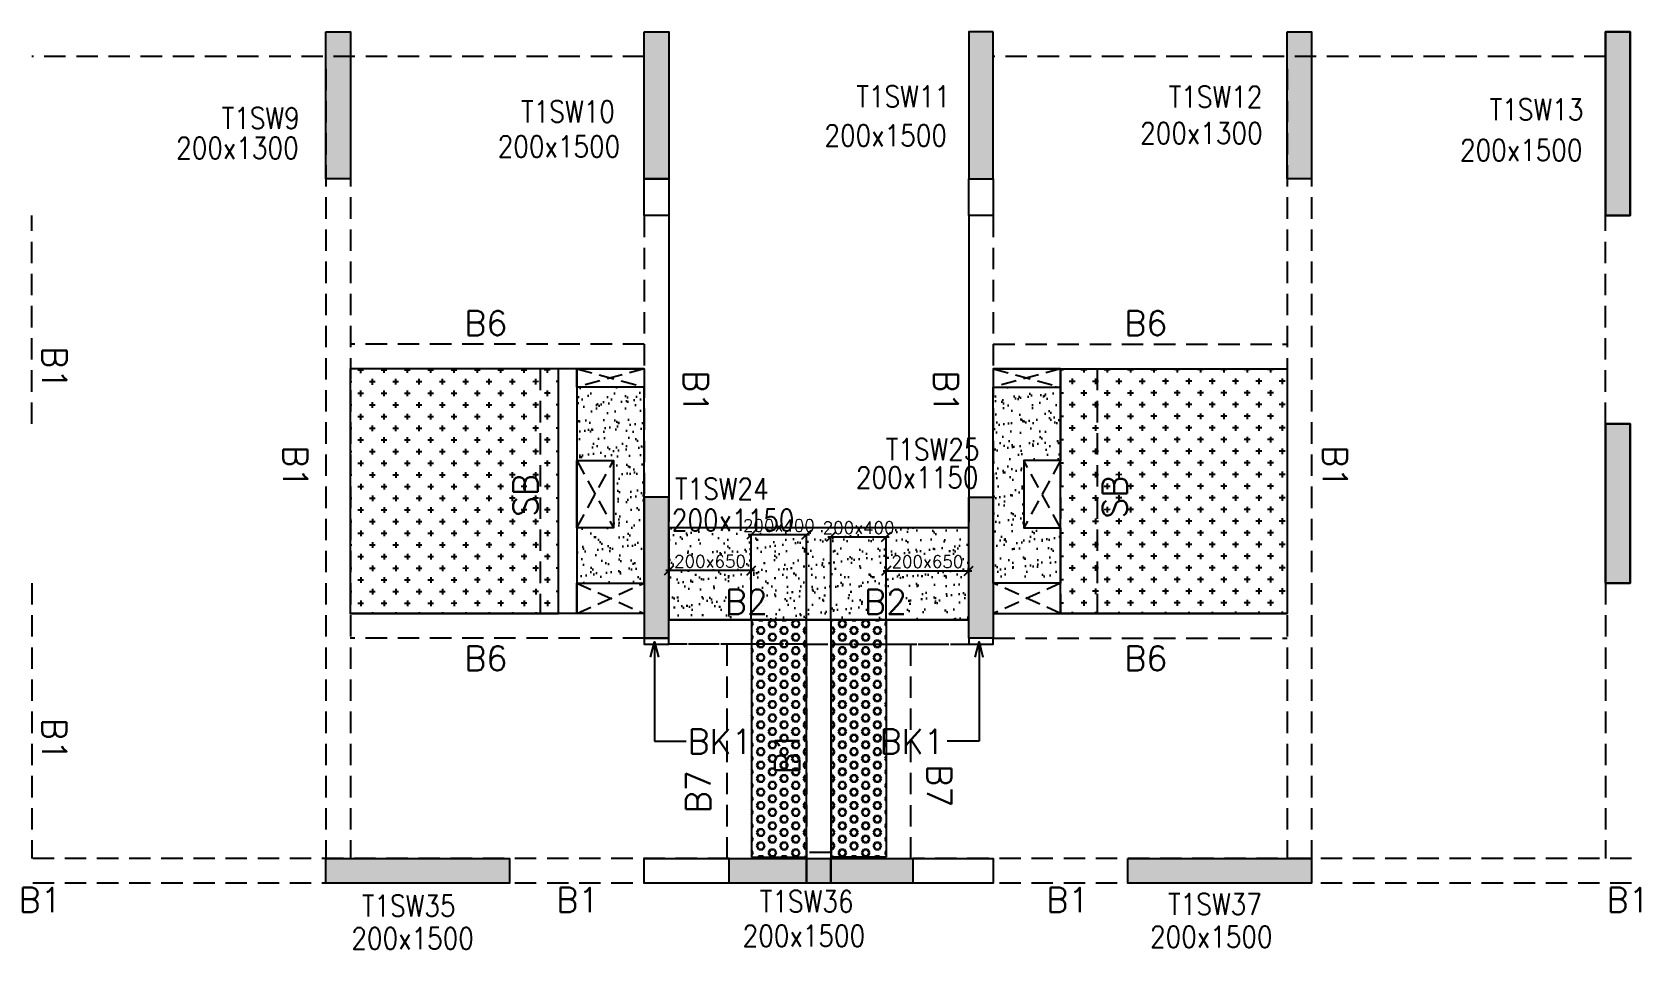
# Model space of a CAD drawing. Header units: millimetres. Extents: x 1078357 to 2594950, y -5122486 to -4636555.
# Drawn here: x 1715100 to 1728150, y -4665670 to -4658181 of the extents above; entities that cross this region are included whole.
import ezdxf

# ---------------------------------------------------------------- set-up
doc = ezdxf.new("R2010")
doc.units = ezdxf.units.MM
doc.header["$PDMODE"] = 35
for name, pattern in [('CONTINOUS', [0]), ('HIDDEN', [0.375, 0.25, -0.125]), ('New Retail block$0$CONTINOUS', [0])]:
    doc.linetypes.add(name, pattern=pattern)
doc.layers.get('0').update_dxf_attribs({"lineweight": 0})
doc.layers.get('Defpoints').update_dxf_attribs({"lineweight": 0})
for name, color, linetype, lineweight in [('A-_ANOTDIMA_D-', 6, 'Continuous', 13), ('COL. NO.', 30, 'Continuous', 25), ('COL. SIZE', 7, 'Continuous', 25), ('DIM', 9, 'Continuous', 25), ('HATCH', 8, 'Continuous', 30)]:
    doc.layers.add(name, color=color, linetype=linetype, lineweight=lineweight)
for name, color, linetype in [('B-200x325', 201, 'HIDDEN'), ('B-200x400', 44, 'HIDDEN'), ('DROP SLAB', 8, 'Continuous'), ('NON STR. RCC WALL', 6, 'Continuous'), ('S-BEAM', 3, 'HIDDEN'), ('S-BEAM NO.', 6, 'Continuous'), ('S-COLUMN', 1, 'Continuous'), ('S-COLUMN_START', 4, 'Continuous'), ('S-CUTOUT', 8, 'HIDDEN'), ('S-SLAB-PROJECTION', 54, 'New Retail block$0$CONTINOUS'), ('SLAB FOLD', 8, 'Continuous')]:
    doc.layers.add(name, color=color, linetype=linetype)
doc.styles.add('Roman', font='romans')
doc.styles.add('ROMANS', font='romans.shx', dxfattribs={"width": 0.85})
doc.dimstyles.new('HARESH', dxfattribs={"dimtxt": 150, "dimasz": 75, "dimexe": 0, "dimexo": 0, "dimgap": 25, "dimtad": 1, "dimdec": 0, "dimdsep": 46, "dimtxsty": 'Roman', "dimblk": 'OBLIQUE', "dimcen": 225, "dimdle": 25, "dimclrd": 2, "dimclre": 2, "dimclrt": 7, "dimadec": 8, "dimazin": 1, "dimtfac": 1, "dimtdec": 0, "dimtmove": 0, "dimatfit": 0, "dimfxl": 1, "dimlwd": -1, "dimlwe": -1, "dimarcsym": 0})
pattern_1 = [(180.03079016, (-1567767.08, 9379525.57), (-95.1987999, -95.3011726), [47.625, -142.875]), (270.03079016, (-1567790.905, 9379549.37), (95.3011726, -95.1987999), [47.625, -142.875])]
pattern_2 = [(180, (1699349.81, -4476175.835), (-7e-15, -54.992613), [31.75, -63.5]), (300, (1699349.81, -4476175.835), (47.625, 27.496307), [31.75, -63.5]), (240, (1699318.06, -4476175.835), (47.625, -27.496307), [31.75, -63.5])]

# ---------------------------------------------------------------- blocks, each defined once
blk = doc.blocks.new('_Oblique')
at = {"color": 0, "linetype": 'ByBlock', "lineweight": -2}
blk.add_line((-0.5, -0.5), (0.5, 0.5), dxfattribs=at)
blk = doc.blocks.new('*D1245')
at = {"layer": 'Defpoints', "color": 0, "ltscale": 700, "transparency": 16777216}
for p in [(1720974, -4662286), (1720974, -4662981, 0), (1721424, -4662981, 0)]:
    blk.add_point(p, dxfattribs=at)
at = {"layer": 'DIM', "color": 2, "ltscale": 700, "transparency": 16777216}
for p, q in [((1721449, -4662286), (1720949, -4662286)), ((1720974, -4662981), (1720974, -4662286)), ((1721424, -4662981), (1721424, -4662286))]:
    blk.add_line(p, q, dxfattribs=at)
at = {"layer": 'DIM', "color": 2, "ltscale": 700, "transparency": 16777216, "xscale": 75, "yscale": 75, "zscale": 75, "rotation": 180}
blk.add_blockref('_Oblique', (1720974, -4662286), dxfattribs=at)
at = {"layer": 'DIM', "color": 2, "ltscale": 700, "transparency": 16777216, "xscale": 75, "yscale": 75, "zscale": 75}
blk.add_blockref('_Oblique', (1721424, -4662286), dxfattribs=at)
at = {"layer": 'DIM', "color": 7, "ltscale": 700, "transparency": 16777216, "insert": (1721199, -4662211), "char_height": 150, "attachment_point": 5, "style": 'Roman'}
blk.add_mtext('{\\H0.666667x;200x400}', dxfattribs=at)
blk = doc.blocks.new('*D1246')
at = {"layer": 'Defpoints', "color": 0, "ltscale": 700, "transparency": 16777216}
for p in [(1720300, -4662579), (1720300, -4662981, 0), (1720974, -4662981, 0)]:
    blk.add_point(p, dxfattribs=at)
at = {"layer": 'DIM', "color": 2, "ltscale": 700, "transparency": 16777216}
for p, q in [((1720999, -4662579), (1720275, -4662579)), ((1720300, -4662981), (1720300, -4662579)), ((1720974, -4662981), (1720974, -4662579))]:
    blk.add_line(p, q, dxfattribs=at)
at = {"layer": 'DIM', "color": 2, "ltscale": 700, "transparency": 16777216, "xscale": 75, "yscale": 75, "zscale": 75, "rotation": 180}
blk.add_blockref('_Oblique', (1720300, -4662579), dxfattribs=at)
at = {"layer": 'DIM', "color": 2, "ltscale": 700, "transparency": 16777216, "xscale": 75, "yscale": 75, "zscale": 75}
blk.add_blockref('_Oblique', (1720974, -4662579), dxfattribs=at)
at = {"layer": 'DIM', "color": 7, "ltscale": 700, "transparency": 16777216, "insert": (1720637, -4662504), "char_height": 150, "attachment_point": 5, "style": 'Roman'}
blk.add_mtext('{\\H0.666667x;200x650}', dxfattribs=at)
blk = doc.blocks.new('*D1247')
at = {"layer": 'Defpoints', "color": 0, "ltscale": 700, "transparency": 16777216}
for p in [(1722075, -4662304), (1721624, -4662981, 0), (1722075, -4662981, 0)]:
    blk.add_point(p, dxfattribs=at)
at = {"layer": 'DIM', "color": 2, "ltscale": 700, "transparency": 16777216}
for p, q in [((1721599, -4662304), (1722100, -4662304)), ((1721624, -4662981), (1721624, -4662304)), ((1722075, -4662981), (1722075, -4662304))]:
    blk.add_line(p, q, dxfattribs=at)
at = {"layer": 'DIM', "color": 2, "ltscale": 700, "transparency": 16777216, "xscale": 75, "yscale": 75, "zscale": 75, "rotation": 180}
blk.add_blockref('_Oblique', (1721624, -4662304), dxfattribs=at)
at = {"layer": 'DIM', "color": 2, "ltscale": 700, "transparency": 16777216, "xscale": 75, "yscale": 75, "zscale": 75}
blk.add_blockref('_Oblique', (1722075, -4662304), dxfattribs=at)
at = {"layer": 'DIM', "color": 7, "ltscale": 700, "transparency": 16777216, "insert": (1721850, -4662229), "char_height": 150, "attachment_point": 5, "style": 'Roman'}
blk.add_mtext('{\\H0.666667x;200x400}', dxfattribs=at)
blk = doc.blocks.new('*D1248')
at = {"layer": 'Defpoints', "color": 0, "ltscale": 700, "transparency": 16777216}
for p in [(1722749, -4662581), (1722075, -4662981, 0), (1722749, -4662981, 0)]:
    blk.add_point(p, dxfattribs=at)
at = {"layer": 'DIM', "color": 2, "ltscale": 700, "transparency": 16777216}
for p, q in [((1722050, -4662581), (1722774, -4662581)), ((1722075, -4662981), (1722075, -4662581)), ((1722749, -4662981), (1722749, -4662581))]:
    blk.add_line(p, q, dxfattribs=at)
at = {"layer": 'DIM', "color": 2, "ltscale": 700, "transparency": 16777216, "xscale": 75, "yscale": 75, "zscale": 75, "rotation": 180}
blk.add_blockref('_Oblique', (1722075, -4662581), dxfattribs=at)
at = {"layer": 'DIM', "color": 2, "ltscale": 700, "transparency": 16777216, "xscale": 75, "yscale": 75, "zscale": 75}
blk.add_blockref('_Oblique', (1722749, -4662581), dxfattribs=at)
at = {"layer": 'DIM', "color": 7, "ltscale": 700, "transparency": 16777216, "insert": (1722412, -4662506), "char_height": 150, "attachment_point": 5, "style": 'Roman'}
blk.add_mtext('{\\H0.666667x;200x650}', dxfattribs=at)
blk = doc.blocks.new('G$CD63B60BD')
at = {"layer": 'COL. NO.', "linetype": 'Continuous', "style": 'ROMANS', "width": 0.85}
for s, p in [('T1SW11', (25182, 15286, -320)), ('T1SW12', (27733, 15282, -320)), ('T1SW9', (19999, 15109, -323)), ('T1SW10', (22445, 15162, -320)), ('T1SW13', (30354, 15179, -320)), ('T1SW25', (25422, 12404, -320)), ('T1SW24', (23701, 12082, -320)), ('T1SW36', (24394, 8713, -320)), ('T1SW35', (21144, 8677, -320)), ('T1SW37', (27728, 8690, -320))]:
    blk.add_text(s, height=175, dxfattribs=at).set_placement(p)
at = {"layer": 'COL. SIZE', "linetype": 'Continuous', "style": 'ROMANS', "width": 0.85}
for s, p in [('200x1500', (24921, 14967, -320)), ('200x1300', (27499, 14987, -320)), ('200x1300', (19627, 14865, -323)), ('200x1500', (22253, 14878, -320)), ('200x1500', (30111, 14848, -320)), ('200x1150', (25178, 12174, -320)), ('200x1150', (23675, 11827, -320)), ('200x1500', (21058, 8411, -320)), ('200x1500', (24253, 8432, -320)), ('200x1500', (27580, 8424, -320))]:
    blk.add_text(s, height=175, dxfattribs=at).set_placement(p)

msp = doc.modelspace()

# ---------------------------------------------------------------- hatches: boundary and pattern name
at = {"layer": 'DROP SLAB'}
h = msp.add_hatch(dxfattribs=at)
h.set_pattern_fill('CROSS', color=8, scale=15, angle=0.03079)
h.set_pattern_definition(pattern_1)
h.paths.add_polyline_path([(1719399.6, -4660931.1), (1717699.6, -4660931.1), (1717699.6, -4662930.9), (1719399.6, -4662930.9)])
h = msp.add_hatch(dxfattribs=at)
h.set_pattern_fill('CROSS', color=8, scale=15, angle=179.96921)
h.set_pattern_definition(pattern_1)
h.paths.add_polyline_path([(1723499.7, -4660931.1), (1725349.6, -4660931.1), (1725349.6, -4662930.9), (1723499.7, -4662930.9)])
at = {"layer": 'HATCH'}
h = msp.add_hatch(dxfattribs=at)
h.set_pattern_fill('AR-SAND', color=8, scale=3, angle=0.02985)
h.set_pattern_definition([(37.47015413, (-3311933.95, 18697427.78), (-4.72361136, 146.8264517), [0, -115.824, 0, -129.54, 0, -123.825]), (7.4701541, (-3311933.95, 18697427.78), (134.9689868, 214.9772528), [0, -62.484, 0, -104.394, 0, -40.005]), (327.4701541, (-3312027.67, 18697427.83), (237.2979035, 0.3075449), [0, -38.1, 0, -137.16, 0, -179.07]), (317.4701541, (-3312027.67, 18697427.83), (229.1017424, 66.759465), [0, -19.05, 0, -89.916, 0, -102.87])])
h.paths.add_polyline_path([(1720099.1, -4661080.8), (1719549.1, -4661080.8), (1719549.1, -4661680.9), (1719849.1, -4661680.9), (1719849.1, -4662230.8), (1719549.1, -4662230.8), (1719549.1, -4662680.8), (1720099.1, -4662680.8)])
h = msp.add_hatch(dxfattribs=at)
h.set_pattern_fill('AR-SAND', color=8, scale=3, angle=179.97015)
h.set_pattern_definition([(37.47015413, (-3311933.17, 18697427.71), (-4.72361136, 146.8264517), [0, -115.824, 0, -129.54, 0, -123.825]), (7.4701541, (-3311933.17, 18697427.7), (134.9689868, 214.9772528), [0, -62.484, 0, -104.394, 0, -40.005]), (327.4701541, (-3312026.9, 18697427.76), (237.2979035, 0.3075449), [0, -38.1, 0, -137.16, 0, -179.07]), (317.4701541, (-3312026.9, 18697427.76), (229.1017424, 66.759465), [0, -19.05, 0, -89.916, 0, -102.87])])
h.paths.add_polyline_path([(1722949.8, -4661080.9), (1723499.8, -4661080.9), (1723499.8, -4661680.9), (1723199.8, -4661680.9), (1723199.8, -4662230.9), (1723499.8, -4662230.9), (1723499.8, -4662680.9), (1722949.8, -4662680.9)])
h = msp.add_hatch(dxfattribs=at)
h.set_pattern_fill('AR-SAND', color=8, scale=3, angle=179.97015)
h.set_pattern_definition([(37.4701541, (-2248558.62, 14013408.6), (-4.72361136, 146.8264517), [0, -115.824, 0, -129.54, 0, -123.825]), (7.4701541, (-2248558.62, 14013408.6), (134.9689868, 214.9772528), [0, -62.484, 0, -104.394, 0, -40.005]), (327.4701541, (-2248652.35, 14013408.64), (237.2979035, 0.3075449), [0, -38.1, 0, -137.16, 0, -179.07]), (317.4701541, (-2248652.35, 14013408.64), (229.1017424, 66.759465), [0, -19.05, 0, -89.916, 0, -102.87])])
h.paths.add_polyline_path([(1722749.6, -4662230.8), (1720299.6, -4662230.8), (1720299.6, -4662980.8), (1722749.6, -4662980.8)])
h = msp.add_hatch(dxfattribs=at)
h.set_pattern_fill('AR-SAND', color=8, scale=3, angle=179.97015)
h.set_pattern_definition([(37.4701541, (-2248558.39, 14013408.58), (-4.72361136, 146.8264517), [0, -115.824, 0, -129.54, 0, -123.825]), (7.4701541, (-2248558.39, 14013408.58), (134.9689868, 214.9772528), [0, -62.484, 0, -104.394, 0, -40.005]), (327.4701541, (-2248652.11, 14013408.63), (237.2979035, 0.3075449), [0, -38.1, 0, -137.16, 0, -179.07]), (317.4701541, (-2248652.11, 14013408.63), (229.1017424, 66.759465), [0, -19.05, 0, -89.916, 0, -102.87])])
h.paths.add_polyline_path([(1722749.9, -4662380.9), (1720299.9, -4662380.9), (1720299.9, -4662980.8), (1722749.9, -4662980.8)])
at = {"layer": 'HATCH', "ltscale": 1000}
h = msp.add_hatch(dxfattribs=at)
h.set_pattern_fill('HEX', color=8, scale=10, angle=180)
h.set_pattern_definition(pattern_2)
h.paths.add_polyline_path([(1721424.8, -4664920.2), (1720974.8, -4664920.2), (1720974.8, -4662980.9), (1721424.8, -4662980.9)])
h = msp.add_hatch(dxfattribs=at)
h.set_pattern_fill('HEX', color=8, scale=10, angle=180)
h.set_pattern_definition(pattern_2)
h.paths.add_polyline_path([(1721625.2, -4664920.2), (1722075.2, -4664920.2), (1722075.2, -4662980.9), (1721625.2, -4662980.9)])
at = {"layer": 'S-COLUMN', "lineweight": 25}
h = msp.add_hatch(color=1, dxfattribs=at)
h.dxf.hatch_style = 1
h.paths.add_polyline_path([(1717499.7, -4659380.9), (1717699.7, -4659380.9), (1717699.7, -4658180.9), (1717499.7, -4658180.9)])
at = {"layer": 'S-COLUMN', "lineweight": 25, "extrusion": (-1.00316e-06, 2.11765e-11, 1)}
h = msp.add_hatch(color=1, dxfattribs=at)
h.dxf.hatch_style = 1
h.paths.add_polyline_path([(1720099.7, -4658180.9), (1720299.7, -4658180.9), (1720299.7, -4659380.8), (1720099.7, -4659380.8)])
at = {"layer": 'S-COLUMN', "lineweight": 25, "extrusion": (1.00316e-06, 1.91639e-11, 1)}
h = msp.add_hatch(color=1, dxfattribs=at)
h.dxf.hatch_style = 1
h.paths.add_polyline_path([(1722949.7, -4658180.9), (1722749.7, -4658180.9), (1722749.7, -4659380.8), (1722949.7, -4659380.8)])
at = {"layer": 'S-COLUMN', "lineweight": 25}
h = msp.add_hatch(color=1, dxfattribs=at)
h.dxf.hatch_style = 1
h.paths.add_polyline_path([(1725349.7, -4659380.9), (1725549.7, -4659380.9), (1725549.7, -4658180.9), (1725349.7, -4658180.9)])
at = {"layer": 'S-COLUMN', "lineweight": 25, "extrusion": (1.00316e-06, 1.91639e-11, 1)}
h = msp.add_hatch(color=1, dxfattribs=at)
h.dxf.hatch_style = 1
h.paths.add_polyline_path([(1728149.7, -4658180.9), (1727949.7, -4658180.9), (1727949.7, -4659680.8), (1728149.7, -4659680.8)])
at = {"layer": 'S-COLUMN', "lineweight": 25, "extrusion": (-1.00316e-06, 2.11765e-11, 1)}
h = msp.add_hatch(color=1, dxfattribs=at)
h.dxf.hatch_style = 1
h.paths.add_polyline_path([(1727949.7, -4658180.9), (1728149.7, -4658180.9), (1728149.7, -4659680.8), (1727949.7, -4659680.8)])
at = {"layer": 'S-COLUMN', "lineweight": 25, "extrusion": (1.00316e-06, 1.91639e-11, 1)}
h = msp.add_hatch(color=1, dxfattribs=at)
h.dxf.hatch_style = 1
h.paths.add_polyline_path([(1728149.7, -4662680.8), (1727949.7, -4662680.8), (1727949.7, -4661380.8), (1728149.7, -4661380.8)])
at = {"layer": 'S-COLUMN', "lineweight": 25, "extrusion": (-1.00316e-06, 2.11765e-11, 1)}
h = msp.add_hatch(color=1, dxfattribs=at)
h.dxf.hatch_style = 1
h.paths.add_polyline_path([(1727949.7, -4662680.8), (1728149.7, -4662680.8), (1728149.7, -4661380.8), (1727949.7, -4661380.8)])
h = msp.add_hatch(color=1, dxfattribs=at)
h.dxf.hatch_style = 1
h.paths.add_polyline_path([(1720099.7, -4663130.9), (1720299.7, -4663130.9), (1720299.7, -4661980.9), (1720099.7, -4661980.9)])
at = {"layer": 'S-COLUMN', "lineweight": 25, "extrusion": (1.00316e-06, 1.91639e-11, 1)}
h = msp.add_hatch(color=1, dxfattribs=at)
h.dxf.hatch_style = 1
h.paths.add_polyline_path([(1722949.7, -4663130.9), (1722749.7, -4663130.9), (1722749.7, -4661980.8), (1722949.7, -4661980.8)])
at = {"layer": 'S-COLUMN', "lineweight": 25}
h = msp.add_hatch(color=1, dxfattribs=at)
h.dxf.hatch_style = 1
h.paths.add_polyline_path([(1717499.7, -4664930.8), (1718999.7, -4664930.8), (1718999.7, -4665130.8), (1717499.7, -4665130.8)])
h = msp.add_hatch(color=1, dxfattribs=at)
h.dxf.hatch_style = 1
h.paths.add_polyline_path([(1724049.7, -4664930.8), (1725549.7, -4664930.8), (1725549.7, -4665130.8), (1724049.7, -4665130.8)])
at = {"layer": 'S-COLUMN_START', "lineweight": 25}
h = msp.add_hatch(color=256, dxfattribs=at)
h.dxf.hatch_style = 1
h.paths.add_polyline_path([(1722293.2, -4664930.9), (1722293.2, -4665130.9), (1720793.2, -4665130.9), (1720793.2, -4664930.9)])

# ---------------------------------------------------------------- linework, layer by layer
at = {"layer": 'B-200x400', "linetype": 'Continuous', "ltscale": 500}
for p, q in [((1721424.4, -4662980.8, 0), (1720974.3, -4662980.8, 0)), ((1722074.6, -4662980.8, 0), (1721624.5, -4662980.8, 0))]:
    msp.add_line(p, q, dxfattribs=at)
at = {"layer": 'B-200x400', "linetype": 'HIDDEN', "ltscale": 500}
for p, q in [((1721424.5, -4663180.8, 0), (1720974.3, -4663180.8, 0)), ((1721624.5, -4663180.8, 0), (1722074.6, -4663180.8, 0))]:
    msp.add_line(p, q, dxfattribs=at)
at = {"layer": 'DROP SLAB', "color": 3, "linetype": 'CONTINOUS', "ltscale": 500, "elevation": 0}
for points in [[(1719399.6, -4660931.1), (1717699.6, -4660931.1), (1717699.6, -4662930.9), (1719399.6, -4662930.9)], [(1719549.4, -4660931.1), (1720099.4, -4660931.1), (1720099.4, -4661080.9), (1719549.4, -4661080.9)], [(1723499.8, -4660931.1), (1722949.8, -4660931.1), (1722949.8, -4661080.9), (1723499.8, -4661080.9)], [(1723499.7, -4660931.1), (1725349.6, -4660931.1), (1725349.6, -4662930.9), (1723499.7, -4662930.9)], [(1719549.7, -4661680.8), (1719849.7, -4661680.8), (1719849.7, -4662230.8), (1719549.7, -4662230.8)], [(1723499.8, -4661680.9), (1723199.8, -4661680.9), (1723199.8, -4662230.9), (1723499.8, -4662230.9)], [(1719549.8, -4662680.9), (1720099.7, -4662680.9), (1720099.7, -4662930.9), (1719549.8, -4662930.9)], [(1723499.8, -4662680.9), (1722950, -4662680.9), (1722950, -4662930.9), (1723499.8, -4662930.9)]]:
    msp.add_lwpolyline(points, close=True, dxfattribs=at)
at = {"layer": 'NON STR. RCC WALL', "elevation": 0}
for points in [[(1720299.6, -4659380.9), (1720299.6, -4659680.9), (1720099.7, -4659680.9), (1720099.7, -4659380.9)], [(1722949.6, -4659380.9), (1722949.6, -4659680.9), (1722749.7, -4659680.9), (1722749.7, -4659380.9)], [(1721424.7, -4662980.9), (1721624.7, -4662980.9), (1721624.7, -4665130.9), (1721424.7, -4665130.9)], [(1720099.7, -4664930.8), (1721424.7, -4664930.8), (1721424.7, -4665130.8), (1720099.7, -4665130.8)], [(1721624.7, -4664930.9), (1722949.7, -4664930.9), (1722949.7, -4665130.8), (1721624.7, -4665130.8)]]:
    msp.add_lwpolyline(points, close=True, dxfattribs=at)
at = {"layer": 'S-BEAM', "linetype": 'HIDDEN', "ltscale": 700}
for p, q in [((1720099.9, -4658380.8, 0), (1715099.9, -4658380.8, 0)), ((1727949.9, -4658380.8, 0), (1722949.9, -4658380.8, 0)), ((1717499.9, -4658480.9, 0), (1717499.9, -4664930.8, 0)), ((1717699.9, -4658480.9, 0), (1717699.9, -4664930.8, 0)), ((1725349.9, -4658480.9, 0), (1725349.9, -4664930.8, 0)), ((1725549.9, -4658480.9, 0), (1725549.9, -4664930.8, 0)), ((1715099.9, -4661380.8, 0), (1715099.9, -4659680.8, 0)), ((1720099.9, -4659680.8, 0), (1720099.9, -4662180.9, 0)), ((1722949.9, -4659680.8, 0), (1722949.9, -4662180.9, 0)), ((1727949.9, -4661380.8, 0), (1727949.9, -4659680.8, 0)), ((1719249.4, -4660931.1, 0), (1719249.4, -4662930.9, 0)), ((1723498.4, -4660931.3, 0), (1723498.4, -4662931.1, 0)), ((1723798.4, -4660931.3, 0), (1723798.4, -4662931.1, 0)), ((1715099.9, -4662680.9, 0), (1715099.9, -4664930.8, 0)), ((1727949.9, -4662680.9, 0), (1727949.9, -4664930.8, 0)), ((1720974.3, -4663180.8, 0), (1720299.6, -4663180.8, 0)), ((1721424.9, -4663180.8, 0), (1720299.9, -4663180.8, 0)), ((1721424.9, -4663180.8, 0), (1721424.9, -4664930.8, 0)), ((1721624.9, -4663180.8, 0), (1722749.9, -4663180.8, 0)), ((1721624.9, -4663180.8, 0), (1721624.9, -4664930.8, 0)), ((1722074.8, -4663180.9, 0), (1722749.7, -4663180.8, 0)), ((1720793.2, -4664930.8, 0), (1708574.7, -4664930.8, 0)), ((1733149.9, -4664930.8, 0), (1722293.2, -4664930.8, 0)), ((1720793.2, -4665130.8, 0), (1708574.7, -4665130.8, 0)), ((1733149.9, -4665130.8, 0), (1722293.2, -4665130.8, 0))]:
    msp.add_line(p, q, dxfattribs=at)
at = {"layer": 'S-BEAM', "linetype": 'CONTINOUS', "ltscale": 700}
for p, q in [((1720299.9, -4659680.8, 0), (1720299.9, -4662180.9, 0)), ((1722749.9, -4659680.8, 0), (1722749.9, -4662180.9, 0)), ((1720974.3, -4662980.8, 0), (1720299.6, -4662980.8, 0)), ((1722749.9, -4662980.8, 0), (1720299.9, -4662980.8, 0)), ((1722074.6, -4662980.8, 0), (1722749.8, -4662980.8, 0))]:
    msp.add_line(p, q, dxfattribs=at)
at = {"layer": 'S-BEAM', "ltscale": 700}
for p, q in [((1720099.6, -4660731.1, 0), (1717699.7, -4660731.1, 0)), ((1722949.6, -4660731.1, 0), (1725349.6, -4660731.1, 0)), ((1720099.4, -4663130.9, 0), (1717699.6, -4663130.9, 0)), ((1722949.8, -4663130.9, 0), (1725349.6, -4663130.9, 0)), ((1720774.5, -4663180.8, 0), (1720774.5, -4664930.8, 0)), ((1722274.8, -4663180.9, 0), (1722274.8, -4664930.9, 0))]:
    msp.add_line(p, q, dxfattribs=at)
at = {"layer": 'S-BEAM', "linetype": 'Continuous', "ltscale": 700}
for p, q in [((1720099.6, -4660931.1, 0), (1717699.7, -4660931.1, 0)), ((1722949.6, -4660931.1, 0), (1725349.6, -4660931.1, 0)), ((1720099.4, -4662930.9, 0), (1717699.6, -4662930.9, 0)), ((1722949.8, -4662930.9, 0), (1725349.6, -4662930.9, 0)), ((1720974.5, -4663180.8, 0), (1720974.5, -4664920.2, 0)), ((1722074.8, -4663180.9, 0), (1722074.8, -4664920.2, 0))]:
    msp.add_line(p, q, dxfattribs=at)
at = {"layer": 'S-BEAM', "linetype": 'ByBlock', "ltscale": 700}
msp.add_line((1719549.4, -4660931.1, 0), (1719549.4, -4662930.9, 0), dxfattribs=at)
at = {"layer": 'S-BEAM', "linetype": 'Continuous', "ltscale": 700, "elevation": 0}
for points in [[(1720299.9, -4663130.8), (1720099.9, -4663130.8), (1720099.9, -4663181), (1720299.9, -4663181)], [(1722949.9, -4663130.8), (1722749.9, -4663130.8), (1722749.9, -4663181), (1722949.9, -4663181)]]:
    msp.add_lwpolyline(points, close=True, dxfattribs=at)
at = {"layer": 'S-BEAM', "linetype": 'HIDDEN', "ltscale": 700, "elevation": 0}
msp.add_lwpolyline([(1721424.7, -4663181), (1721624.7, -4663181), (1721624.7, -4664880.8), (1721424.7, -4664880.8)], close=True, dxfattribs=at)
at = {"layer": 'S-COLUMN', "color": 1, "lineweight": 25, "elevation": 0}
for points in [[(1717499.7, -4658180.9), (1717699.7, -4658180.9), (1717699.7, -4659380.9), (1717499.7, -4659380.9)], [(1725349.7, -4658180.9), (1725549.7, -4658180.9), (1725549.7, -4659380.9), (1725349.7, -4659380.9)], [(1717499.7, -4664930.8), (1718999.7, -4664930.8), (1718999.7, -4665130.8), (1717499.7, -4665130.8)], [(1724049.7, -4664930.8), (1725549.7, -4664930.8), (1725549.7, -4665130.8), (1724049.7, -4665130.8)]]:
    msp.add_lwpolyline(points, close=True, dxfattribs=at)
at = {"layer": 'S-COLUMN', "color": 1, "lineweight": 25, "extrusion": (-1.00316e-06, 2.11765e-11, 1), "elevation": -1.7}
for points in [[(1720099.7, -4658180.9), (1720299.7, -4658180.9), (1720299.7, -4659380.8), (1720099.7, -4659380.8)], [(1727949.7, -4658180.9), (1728149.7, -4658180.9), (1728149.7, -4659680.8), (1727949.7, -4659680.8)], [(1727949.7, -4662680.8), (1728149.7, -4662680.8), (1728149.7, -4661380.8), (1727949.7, -4661380.8)], [(1720099.7, -4663130.9), (1720299.7, -4663130.9), (1720299.7, -4661980.9), (1720099.7, -4661980.9)]]:
    msp.add_lwpolyline(points, close=True, dxfattribs=at)
at = {"layer": 'S-COLUMN', "color": 1, "lineweight": 25, "extrusion": (1.00316e-06, 1.91639e-11, 1), "elevation": 1.7}
for points in [[(1722949.7, -4658180.9), (1722749.7, -4658180.9), (1722749.7, -4659380.8), (1722949.7, -4659380.8)], [(1728149.7, -4658180.9), (1727949.7, -4658180.9), (1727949.7, -4659680.8), (1728149.7, -4659680.8)], [(1728149.7, -4662680.8), (1727949.7, -4662680.8), (1727949.7, -4661380.8), (1728149.7, -4661380.8)], [(1722949.7, -4663130.9), (1722749.7, -4663130.9), (1722749.7, -4661980.8), (1722949.7, -4661980.8)]]:
    msp.add_lwpolyline(points, close=True, dxfattribs=at)
at = {"layer": 'S-COLUMN_START', "lineweight": 25, "elevation": 0}
msp.add_lwpolyline([(1722293.2, -4664930.9), (1722293.2, -4665130.9), (1720793.2, -4665130.9), (1720793.2, -4664930.9)], close=True, dxfattribs=at)
at = {"layer": 'S-CUTOUT', "ltscale": 500}
for p, q in [((1720099.4, -4660930.9, 0), (1719549.4, -4661080.9, 0)), ((1719550.2, -4660931.1, 0), (1720099.4, -4661080.9, 0)), ((1722949.8, -4660930.9, 0), (1723499.8, -4661080.9, 0)), ((1723499, -4660931.1, 0), (1722949.8, -4661080.9, 0)), ((1719549.7, -4661680.8, 0), (1719849.7, -4662230.8, 0)), ((1719549.7, -4662230.8, 0), (1719849.7, -4661680.8, 0)), ((1723499.9, -4661680.9, 0), (1723199.8, -4662230.9, 0)), ((1723499.9, -4662230.9, 0), (1723199.8, -4661680.9, 0)), ((1719549.8, -4662680.9, 0), (1720099.7, -4662930.9, 0)), ((1719549.8, -4662930.9, 0), (1720099.8, -4662680.9, 0)), ((1723499.8, -4662930.9, 0), (1722949.8, -4662680.9, 0)), ((1723499.8, -4662680.9, 0), (1722950, -4662930.9, 0))]:
    msp.add_line(p, q, dxfattribs=at)
at = {"layer": 'S-SLAB-PROJECTION', "elevation": 0}
msp.add_lwpolyline([(1722749.7, -4662230.8), (1720299.7, -4662230.8), (1720300, -4662980.8), (1722750, -4662980.8)], close=True, dxfattribs=at)
at = {"layer": 'SLAB FOLD', "color": 8, "ltscale": 1000, "elevation": 0}
for points in [[(1720099.1, -4661080.8), (1719549.1, -4661080.8), (1719549.1, -4661680.9), (1719849.1, -4661680.9), (1719849.1, -4662230.8), (1719549.1, -4662230.8), (1719549.1, -4662680.8), (1720099.1, -4662680.8), (1720099.1, -4661080.8)], [(1722949.8, -4661080.9), (1723499.8, -4661080.9), (1723499.8, -4661680.9), (1723199.8, -4661680.9), (1723199.8, -4662230.9), (1723499.8, -4662230.9), (1723499.8, -4662680.9), (1722949.8, -4662680.9), (1722949.8, -4661080.9)]]:
    msp.add_lwpolyline(points, dxfattribs=at)
for points in [[(1720974.7, -4664920.2), (1721424.7, -4664920.2), (1721424.7, -4662980.9), (1720974.7, -4662980.9)], [(1722075, -4664920.2), (1721624.8, -4664920.2), (1721624.8, -4662980.9), (1722075, -4662980.9)]]:
    msp.add_lwpolyline(points, close=True, dxfattribs=at)

# ---------------------------------------------------------------- block references
at = {"layer": 'A-_ANOTDIMA_D-', "color": 2, "ltscale": 700}
msp.add_blockref('G$CD63B60BD', (1696650, -4674080.9, 0), dxfattribs=at)

# ---------------------------------------------------------------- texts
at = {"layer": 'B-200x325', "linetype": 'Continuous', "ltscale": 700, "style": 'ROMANS'}
for rotation, p in [(0.00055, (1718630.1, -4660659, -2.7)), (359.99866, (1724019.1, -4660659, -2.7)), (0.00055, (1718630.1, -4663396.2, -2.7)), (359.99866, (1724019.1, -4663396.1, -2.7))]:
    msp.add_text('B6', height=200, rotation=rotation, dxfattribs=at).set_placement(p)
at = {"layer": 'S-BEAM NO.', "linetype": 'HIDDEN', "ltscale": 500, "style": 'ROMANS'}
for rotation, p in [(269.99906, (1715183.8, -4660748.7, -2.7)), (269.99906, (1720421.1, -4660943, -2.7)), (269.99906, (1722463.8, -4660943, -2.7)), (269.99906, (1717150.5, -4661555.8, -2.7)), (269.99906, (1725640.3, -4661555.8, -2.7)), (269.99906, (1715183.1, -4663782.7, -2.7)), (359.99906, (1714990.5, -4665368, -2.7)), (359.99906, (1719381.5, -4665368, -2.7)), (359.99906, (1723382.8, -4665368, -2.7)), (359.99906, (1727957.4, -4665367.9, -2.7))]:
    msp.add_text('B1', height=200, rotation=rotation, dxfattribs=at).set_placement(p)
at = {"layer": 'S-BEAM NO.', "linetype": 'Continuous', "ltscale": 700, "style": 'ROMANS'}
for s, rotation, p in [('SB', 90.00094, (1719230.3, -4662141.4, -2.7)), ('SB', 90.00094, (1724043.1, -4662155.4, -2.7)), ('BK1', 359.99906, (1720453, -4664074.8, -2.7)), ('BK1', 0.00094, (1722021, -4664074.8, -2.7)), ('B7', 269.99866, (1722409.6, -4664160.5, -2.7)), ('B7', 90.00094, (1720639.7, -4664560.5, -2.7))]:
    msp.add_text(s, height=200, rotation=rotation, dxfattribs=at).set_placement(p)
at = {"layer": 'S-BEAM NO.', "linetype": 'Continuous', "ltscale": 500, "style": 'ROMANS'}
for p in [(1720757.7, -4662933.7, -2.7), (1721894.4, -4662933.7, -2.7)]:
    msp.add_text('B2', height=200, dxfattribs=at).set_placement(p)
at = {"layer": 'S-BEAM NO.', "linetype": 'HIDDEN', "ltscale": 700, "style": 'ROMANS'}
msp.add_text('B1', height=200, rotation=90.00094, dxfattribs=at).set_placement((1721367.4, -4664244, -2.7))

# ---------------------------------------------------------------- dimensions: what is measured, and where the dimension line sits
at = {"layer": 'DIM', "ltscale": 700}
for base, p1, p2, picture, middle in [((1720974.3, -4662285.8, 0), (1721424.4, -4662980.9, 0), (1720974.3, -4662980.9, 0), '*D1245', (1721199.4, -4662285.8, 0)), ((1722074.6, -4662304.1, 0), (1721624.5, -4662980.9, 0), (1722074.6, -4662980.8, 0), '*D1247', (1721849.5, -4662304.1, 0))]:
    dim = msp.add_linear_dim(base=base, p1=p1, p2=p2, text='{\\H0.666667x;200x400}', dimstyle='HARESH', override={"dimtxsty": 'Roman'}, dxfattribs=at)
    dim.commit()
    dim.dimension.update_dxf_attribs({"geometry": picture, "text_midpoint": middle, "dimtype": 160})
for base, p1, p2, picture, middle in [((1720299.6, -4662578.8, 0), (1720974.3, -4662980.9, 0), (1720299.6, -4662980.8, 0), '*D1246', (1720637, -4662503.8, 0)), ((1722749.5, -4662580.8, 0), (1722074.6, -4662980.8, 0), (1722749.5, -4662980.8, 0), '*D1248', (1722412, -4662505.8, 0))]:
    dim = msp.add_linear_dim(base=base, p1=p1, p2=p2, text='{\\H0.666667x;200x650}', dimstyle='HARESH', override={"dimtxsty": 'Roman', "dimtmove": 1}, dxfattribs=at)
    dim.commit()
    dim.dimension.update_dxf_attribs({"geometry": picture, "text_midpoint": middle})

# ---------------------------------------------------------------- leaders
at = {"layer": 'S-BEAM NO.', "linetype": 'Continuous', "ltscale": 700}
for points in [[(1720183.4, -4663161.2, 0), (1720183.4, -4663972.6, 0), (1720442.3, -4663972.6, 0)], [(1722833.4, -4663161.2, 0), (1722833.4, -4663972.6, 0), (1722574.6, -4663972.6, 0)]]:
    msp.add_leader(points, dimstyle='HARESH', override={"dimasz": 125, "dimgap": 25, "dimtad": 0, "dimldrblk": 'Open30'}, dxfattribs=at)

doc.saveas('drawing.dxf')
